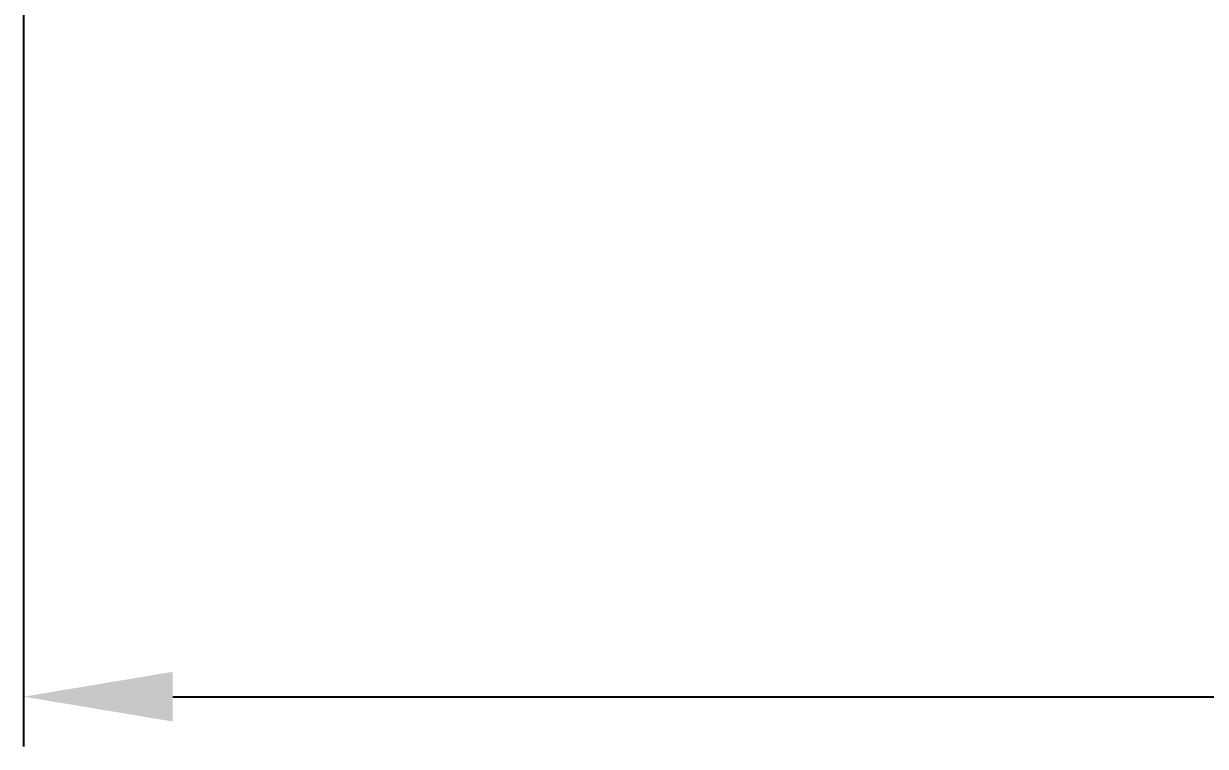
# Model space of a CAD drawing. Extents: x 86520 to 160660, y -2551 to 2752.
# Drawn here: x 87400.5 to 87519.4, y 1472.7 to 1545.5 of the extents above; entities that cross this region are included whole.
import ezdxf

# ---------------------------------------------------------------- set-up
doc = ezdxf.new("R2010")
doc.units = 0
doc.header["$LTSCALE"] = 10
doc.header["$MEASUREMENT"] = 0
doc.layers.get('DEFPOINTS').update_dxf_attribs({"linetype": 'CONTINUOUS'})
doc.layers.add('1', color=7, linetype='CONTINUOUS')
doc.dimstyles.new('경보기_스탈', dxfattribs={"dimtxt": 3.15, "dimasz": 2.5, "dimexe": 1, "dimexo": 1, "dimgap": 1, "dimtad": 1, "dimtoh": 1, "dimdec": 3, "dimzin": 1, "dimtxsty": 'STANDARD', "dimcen": 0, "dimclrd": 2, "dimclre": 2, "dimclrt": 4, "dimazin": 3, "dimtp": 0.1, "dimtm": 0.1, "dimtfac": 1, "dimtdec": 3, "dimtmove": 0, "dimatfit": 3})

# ---------------------------------------------------------------- blocks, each defined once
blk = doc.blocks.new('*D458')
at = {"layer": '1', "color": 1, "linetype": 'CONTINUOUS'}
for p, q in [((87400.46, 1560.83), (87400.46, 1472.69)), ((87869.64, 1547.77), (87869.64, 1472.69)), ((87415.46, 1477.69), (87854.64, 1477.69))]:
    blk.add_line(p, q, dxfattribs=at)
for points in [[(87415.46, 1480.19), (87415.46, 1475.19), (87400.46, 1477.69)], [(87854.64, 1480.19), (87854.64, 1475.19), (87869.64, 1477.69)]]:
    blk.add_solid(points, dxfattribs=at)
at = {"layer": 'DEFPOINTS', "color": 0, "linetype": 'CONTINUOUS'}
for p in [(87400.46, 1561.83), (87869.64, 1548.77), (87869.64, 1477.69)]:
    blk.add_point(p, dxfattribs=at)
at = {"layer": '1', "color": 2, "linetype": 'CONTINUOUS', "insert": (87655.06, 1488.19), "char_height": 15, "attachment_point": 5}
blk.add_mtext('469', dxfattribs=at)

msp = doc.modelspace()

# ---------------------------------------------------------------- dimensions: what is measured, and where the dimension line sits
at = {"layer": '1', "color": 7, "linetype": 'CONTINUOUS'}
dim = msp.add_linear_dim(base=(87869.6447, 1477.6866), p1=(87400.4593, 1561.8336), p2=(87869.6447, 1548.7669), text='469', dimstyle='경보기_스탈', override={"dimtxt": 15, "dimasz": 15, "dimexe": 5, "dimgap": 3, "dimtoh": 0, "dimzin": 9, "dimclrd": 1, "dimclre": 1, "dimclrt": 2, "dimfxl": 0.3}, dxfattribs=at)
dim.commit()
dim.dimension.update_dxf_attribs({"geometry": '*D458', "text_midpoint": (87655.0593, 1477.6866), "dimtype": 160})

doc.saveas('drawing.dxf')
